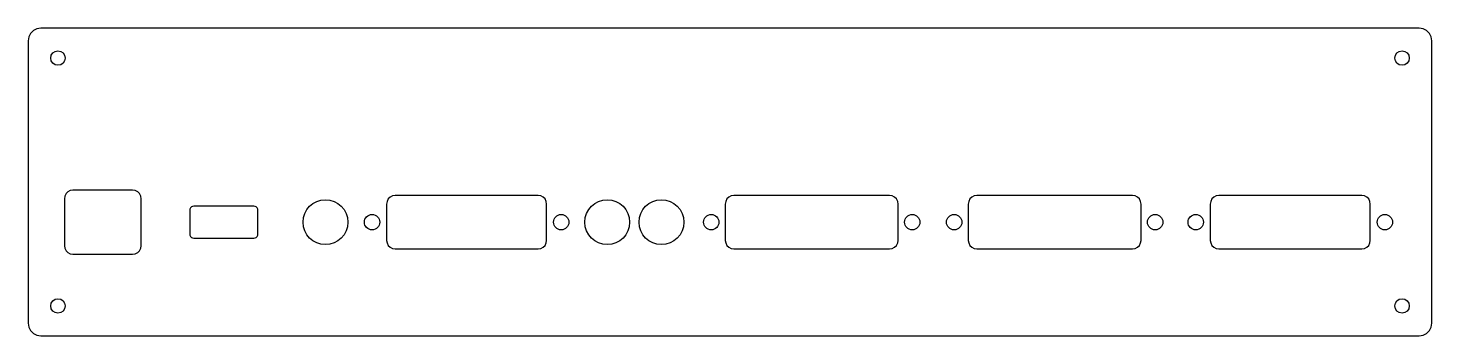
# Model space of a CAD drawing. Extents: x 0 to 329, y 0 to 72.
import ezdxf

# ---------------------------------------------------------------- set-up
doc = ezdxf.new("R2010")
doc.units = 0

msp = doc.modelspace()

# ---------------------------------------------------------------- linework, layer by layer
at = {"layer": 'CUT'}
for points in [[(329, 69), (328.8532, 69.9271), (328.4271, 70.7634), (327.7634, 71.4271), (326.9271, 71.8532), (326, 72), (3, 72), (2.0729, 71.8532), (1.2366, 71.4271), (0.5729, 70.7634), (0.1468, 69.9271), (0, 69), (0, 3), (0.1468, 2.0729), (0.5729, 1.2366), (1.2366, 0.5729), (2.0729, 0.1468), (3, 0), (326, 0), (326.9271, 0.1468), (327.7634, 0.5729), (328.4271, 1.2366), (328.8532, 2.0729), (329, 3)], [(26.51, 32.1), (26.4121, 32.718), (26.128, 33.2756), (25.6856, 33.718), (25.128, 34.0021), (24.51, 34.1), (10.51, 34.1), (9.892, 34.0021), (9.3344, 33.718), (8.892, 33.2756), (8.6079, 32.718), (8.51, 32.1), (8.51, 21.1), (8.6079, 20.482), (8.892, 19.9244), (9.3344, 19.482), (9.892, 19.1979), (10.51, 19.1), (24.51, 19.1), (25.128, 19.1979), (25.6856, 19.482), (26.128, 19.9244), (26.4121, 20.482), (26.51, 21.1)], [(53.878, 29.35), (53.8291, 29.659), (53.687, 29.9378), (53.4658, 30.159), (53.187, 30.3011), (52.878, 30.35), (38.878, 30.35), (38.569, 30.3011), (38.2902, 30.159), (38.069, 29.9378), (37.9269, 29.659), (37.878, 29.35), (37.878, 23.85), (37.9269, 23.541), (38.069, 23.2622), (38.2902, 23.041), (38.569, 22.8989), (38.878, 22.85), (52.878, 22.85), (53.187, 22.8989), (53.4658, 23.041), (53.687, 23.2622), (53.8291, 23.541), (53.878, 23.85)], [(121.529, 30.85), (121.4311, 31.468), (121.147, 32.0256), (120.7046, 32.468), (120.147, 32.7521), (119.529, 32.85), (86.029, 32.85), (85.411, 32.7521), (84.8534, 32.468), (84.411, 32.0256), (84.1269, 31.468), (84.029, 30.85), (84.029, 22.35), (84.1269, 21.732), (84.411, 21.1744), (84.8534, 20.732), (85.411, 20.4479), (86.029, 20.35), (119.529, 20.35), (120.147, 20.4479), (120.7046, 20.732), (121.147, 21.1744), (121.4311, 21.732), (121.529, 22.35)], [(203.906, 30.85), (203.8081, 31.468), (203.524, 32.0256), (203.0816, 32.468), (202.524, 32.7521), (201.906, 32.85), (165.406, 32.85), (164.788, 32.7521), (164.2304, 32.468), (163.788, 32.0256), (163.5039, 31.468), (163.406, 30.85), (163.406, 22.35), (163.5039, 21.732), (163.788, 21.1744), (164.2304, 20.732), (164.788, 20.4479), (165.406, 20.35), (201.906, 20.35), (202.524, 20.4479), (203.0816, 20.732), (203.524, 21.1744), (203.8081, 21.732), (203.906, 22.35)], [(260.836, 30.85), (260.7381, 31.468), (260.454, 32.0256), (260.0116, 32.468), (259.454, 32.7521), (258.836, 32.85), (222.336, 32.85), (221.718, 32.7521), (221.1604, 32.468), (220.718, 32.0256), (220.4339, 31.468), (220.336, 30.85), (220.336, 22.35), (220.4339, 21.732), (220.718, 21.1744), (221.1604, 20.732), (221.718, 20.4479), (222.336, 20.35), (258.836, 20.35), (259.454, 20.4479), (260.0116, 20.732), (260.454, 21.1744), (260.7381, 21.732), (260.836, 22.35)], [(314.559, 30.85), (314.4611, 31.468), (314.177, 32.0256), (313.7346, 32.468), (313.177, 32.7521), (312.559, 32.85), (279.059, 32.85), (278.441, 32.7521), (277.8834, 32.468), (277.441, 32.0256), (277.1569, 31.468), (277.059, 30.85), (277.059, 22.35), (277.1569, 21.732), (277.441, 21.1744), (277.8834, 20.732), (278.441, 20.4479), (279.059, 20.35), (312.559, 20.35), (313.177, 20.4479), (313.7346, 20.732), (314.177, 21.1744), (314.4611, 21.732), (314.559, 22.35)]]:
    msp.add_lwpolyline(points, close=True, dxfattribs=at)
for centre, radius in [((7, 65), 1.7), ((322, 65), 1.7), ((69.694, 26.6), 5.25), ((135.734, 26.6), 5.25), ((148.434, 26.6), 5.25), ((80.614, 26.6), 1.8), ((124.944, 26.6), 1.8), ((160.106, 26.6), 1.8), ((207.206, 26.6), 1.8), ((217.036, 26.6), 1.8), ((264.136, 26.6), 1.8), ((273.644, 26.6), 1.8), ((317.974, 26.6), 1.8), ((7, 7), 1.7), ((322, 7), 1.7)]:
    msp.add_circle(centre, radius, dxfattribs=at)

doc.saveas('drawing.dxf')
